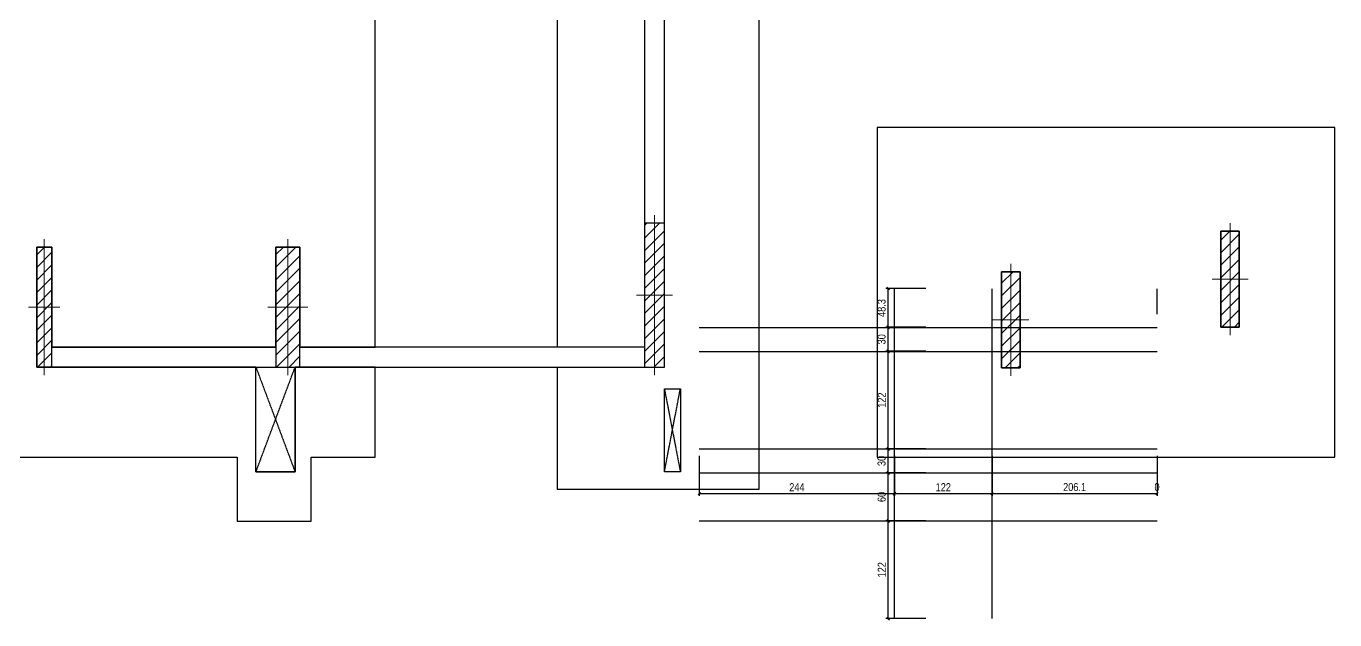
# Model space of a CAD drawing. Extents: x -40810 to 33675, y -2018 to 21213.
# Drawn here: x -19793 to -18157, y 7479 to 8221 of the extents above; entities that cross this region are included whole.
import ezdxf

# ---------------------------------------------------------------- set-up
doc = ezdxf.new("R2010")
doc.units = 0
doc.linetypes.add('TRAZO_HUECO', pattern=[0.75, 0.5, -0.25])
doc.layers.get('0').update_dxf_attribs({"color": 1, "lineweight": 9})
for name, color, linetype in [('1', 5, 'Continuous'), ('237', 5, 'Continuous'), ('241', 7, 'TRAZO_HUECO'), ('3', 2, 'Continuous'), ('COTA', 241, 'Continuous'), ('Nível', 160, 'Continuous')]:
    doc.layers.add(name, color=color, linetype=linetype)
for name, color, linetype, lineweight in [('CONCRETO', 251, 'Continuous', 25), ('PILAR_EIXOS', 1, 'Continuous', 0), ('PILAR_HACH', 4, 'Continuous', 0)]:
    doc.layers.add(name, color=color, linetype=linetype, lineweight=lineweight)
doc.styles.add('COTA TECNICA', font='techl___.ttf', dxfattribs={"height": 10})
doc.dimstyles.new('PAINEL-NOVA', dxfattribs={"dimtxt": 10, "dimasz": 3, "dimexe": 3, "dimexo": 3, "dimgap": 3, "dimtad": 1, "dimdec": 1, "dimzin": 12, "dimdsep": 46, "dimtxsty": 'COTA TECNICA', "dimblk1": 'OBLIQUE', "dimblk2": 'OBLIQUE', "dimsah": 1, "dimcen": 0.9, "dimclrd": 4, "dimclre": 4, "dimclrt": 240, "dimadec": 1, "dimazin": 3, "dimtfac": 1, "dimtdec": 1, "dimtix": 1, "dimtmove": 0, "dimatfit": 3, "dimfxl": 1, "dimtolj": 1, "dimtzin": 12, "dimarcsym": 0})
pattern_1 = [(45, (33903.912, 13435.237), (-7.857724, 7.857724), [])]

# ---------------------------------------------------------------- blocks, each defined once
blk = doc.blocks.new('Eixos do pilar')
at = {"layer": 'PILAR_EIXOS'}
for p, q in [((0, -0.5), (0, 0.5)), ((-0.5, 0), (0.5, 0))]:
    blk.add_line(p, q, dxfattribs=at)
blk = doc.blocks.new('_Oblique')
at = {"color": 0, "linetype": 'ByBlock', "lineweight": -2}
blk.add_line((-0.5, -0.5), (0.5, 0.5), dxfattribs=at)
blk = doc.blocks.new('*D3503')
at = {"layer": 'COTA', "color": 4, "linetype": 'Continuous', "lineweight": -2, "ltscale": 30, "transparency": 16777216}
for p, q in [((-18951.5, 7684), (-18951.5, 7634)), ((-18707.5, 7684), (-18707.5, 7634)), ((-18951.5, 7637), (-18707.5, 7637))]:
    blk.add_line(p, q, dxfattribs=at)
at = {"layer": 'Defpoints', "color": 0, "linetype": 'Continuous', "ltscale": 30, "transparency": 16777216}
for p in [(-18951.5, 7687), (-18707.5, 7687), (-18707.5, 7637)]:
    blk.add_point(p, dxfattribs=at)
at = {"layer": 'COTA', "color": 4, "linetype": 'Continuous', "lineweight": -2, "ltscale": 30, "transparency": 16777216, "xscale": 3, "yscale": 3, "zscale": 3, "rotation": 180}
blk.add_blockref('_Oblique', (-18951.5, 7637), dxfattribs=at)
at = {"layer": 'COTA', "color": 4, "linetype": 'Continuous', "lineweight": -2, "ltscale": 30, "transparency": 16777216, "xscale": 3, "yscale": 3, "zscale": 3}
blk.add_blockref('_Oblique', (-18707.5, 7637), dxfattribs=at)
at = {"layer": 'COTA', "color": 240, "linetype": 'Continuous', "ltscale": 30, "transparency": 16777216, "insert": (-18829.5, 7645), "char_height": 10, "attachment_point": 5, "style": 'COTA TECNICA'}
blk.add_mtext('\\A1;244', dxfattribs=at)
blk = doc.blocks.new('*D3504')
at = {"layer": 'COTA', "color": 4, "linetype": 'Continuous', "lineweight": -2, "ltscale": 30, "transparency": 16777216}
for p, q in [((-18707.5, 7684), (-18707.5, 7634)), ((-18585.5, 7684), (-18585.5, 7634)), ((-18707.5, 7637), (-18585.5, 7637))]:
    blk.add_line(p, q, dxfattribs=at)
at = {"layer": 'Defpoints', "color": 0, "linetype": 'Continuous', "ltscale": 30, "transparency": 16777216}
for p in [(-18707.5, 7687), (-18585.5, 7687), (-18585.5, 7637)]:
    blk.add_point(p, dxfattribs=at)
at = {"layer": 'COTA', "color": 4, "linetype": 'Continuous', "lineweight": -2, "ltscale": 30, "transparency": 16777216, "xscale": 3, "yscale": 3, "zscale": 3, "rotation": 180}
blk.add_blockref('_Oblique', (-18707.5, 7637), dxfattribs=at)
at = {"layer": 'COTA', "color": 4, "linetype": 'Continuous', "lineweight": -2, "ltscale": 30, "transparency": 16777216, "xscale": 3, "yscale": 3, "zscale": 3}
blk.add_blockref('_Oblique', (-18585.5, 7637), dxfattribs=at)
at = {"layer": 'COTA', "color": 240, "linetype": 'Continuous', "ltscale": 30, "transparency": 16777216, "insert": (-18646.5, 7645), "char_height": 10, "attachment_point": 5, "style": 'COTA TECNICA'}
blk.add_mtext('\\A1;122', dxfattribs=at)
blk = doc.blocks.new('*D3505')
at = {"layer": 'COTA', "color": 4, "linetype": 'Continuous', "lineweight": -2, "ltscale": 30, "transparency": 16777216}
for p, q in [((-18585.5, 7684), (-18585.5, 7634)), ((-18379.4, 7684), (-18379.4, 7634)), ((-18585.5, 7637), (-18379.4, 7637))]:
    blk.add_line(p, q, dxfattribs=at)
at = {"layer": 'Defpoints', "color": 0, "linetype": 'Continuous', "ltscale": 30, "transparency": 16777216}
for p in [(-18585.5, 7687), (-18379.4, 7687), (-18379.4, 7637)]:
    blk.add_point(p, dxfattribs=at)
at = {"layer": 'COTA', "color": 4, "linetype": 'Continuous', "lineweight": -2, "ltscale": 30, "transparency": 16777216, "xscale": 3, "yscale": 3, "zscale": 3, "rotation": 180}
blk.add_blockref('_Oblique', (-18585.5, 7637), dxfattribs=at)
at = {"layer": 'COTA', "color": 4, "linetype": 'Continuous', "lineweight": -2, "ltscale": 30, "transparency": 16777216, "xscale": 3, "yscale": 3, "zscale": 3}
blk.add_blockref('_Oblique', (-18379.4, 7637), dxfattribs=at)
at = {"layer": 'COTA', "color": 240, "linetype": 'Continuous', "ltscale": 30, "transparency": 16777216, "insert": (-18482.4, 7645.1), "char_height": 10, "attachment_point": 5, "style": 'COTA TECNICA'}
blk.add_mtext('\\A1;206.1', dxfattribs=at)
blk = doc.blocks.new('*D3506')
at = {"layer": 'COTA', "color": 4, "linetype": 'Continuous', "lineweight": -2, "ltscale": 30, "transparency": 16777216}
blk.add_line((-18379.4, 7684), (-18379.4, 7634), dxfattribs=at)
blk.add_line((-18379.4, 7684), (-18379.4, 7634), dxfattribs=at)
at = {"layer": 'Defpoints', "color": 0, "linetype": 'Continuous', "ltscale": 30, "transparency": 16777216}
for p in [(-18379.4, 7687), (-18379.4, 7687), (-18379.4, 7637)]:
    blk.add_point(p, dxfattribs=at)
at = {"layer": 'COTA', "color": 240, "linetype": 'Continuous', "ltscale": 30, "transparency": 16777216, "insert": (-18379.4, 7645.1), "char_height": 10, "attachment_point": 5, "style": 'COTA TECNICA'}
blk.add_mtext('\\A1;0', dxfattribs=at)
blk = doc.blocks.new('*D3507')
at = {"layer": 'COTA', "color": 4, "linetype": 'Continuous', "lineweight": -2, "ltscale": 30, "transparency": 16777216}
for p, q in [((-18668.4, 7602.8), (-18718.4, 7602.8)), ((-18715.4, 7480.8), (-18715.4, 7602.8)), ((-18668.4, 7480.8), (-18718.4, 7480.8))]:
    blk.add_line(p, q, dxfattribs=at)
at = {"layer": 'Defpoints', "color": 0, "linetype": 'Continuous', "ltscale": 30, "transparency": 16777216}
for p in [(-18715.4, 7602.8), (-18665.4, 7602.8), (-18665.4, 7480.8)]:
    blk.add_point(p, dxfattribs=at)
at = {"layer": 'COTA', "color": 4, "linetype": 'Continuous', "lineweight": -2, "ltscale": 30, "transparency": 16777216, "xscale": 3, "yscale": 3, "zscale": 3}
for p, rotation in [((-18715.4, 7602.8), 90), ((-18715.4, 7480.8), 270)]:
    blk.add_blockref('_Oblique', p, dxfattribs=dict(at, rotation=rotation))
at = {"layer": 'COTA', "color": 240, "linetype": 'Continuous', "ltscale": 30, "transparency": 16777216, "insert": (-18723.4, 7541.8), "char_height": 10, "attachment_point": 5, "rotation": 90, "style": 'COTA TECNICA'}
blk.add_mtext('\\A1;122', dxfattribs=at)
blk = doc.blocks.new('*D3508')
at = {"layer": 'COTA', "color": 4, "linetype": 'Continuous', "lineweight": -2, "ltscale": 30, "transparency": 16777216}
for p, q in [((-18668.4, 7662.8), (-18718.4, 7662.8)), ((-18715.4, 7602.8), (-18715.4, 7662.8)), ((-18668.4, 7602.8), (-18718.4, 7602.8))]:
    blk.add_line(p, q, dxfattribs=at)
at = {"layer": 'Defpoints', "color": 0, "linetype": 'Continuous', "ltscale": 30, "transparency": 16777216}
for p in [(-18715.4, 7662.8), (-18665.4, 7662.8), (-18665.4, 7602.8)]:
    blk.add_point(p, dxfattribs=at)
at = {"layer": 'COTA', "color": 4, "linetype": 'Continuous', "lineweight": -2, "ltscale": 30, "transparency": 16777216, "xscale": 3, "yscale": 3, "zscale": 3}
for p, rotation in [((-18715.4, 7662.8), 90), ((-18715.4, 7602.8), 270)]:
    blk.add_blockref('_Oblique', p, dxfattribs=dict(at, rotation=rotation))
at = {"layer": 'COTA', "color": 240, "linetype": 'Continuous', "ltscale": 30, "transparency": 16777216, "insert": (-18723.5, 7632.8), "char_height": 10, "attachment_point": 5, "rotation": 90, "style": 'COTA TECNICA'}
blk.add_mtext('\\A1;60', dxfattribs=at)
blk = doc.blocks.new('*D3509')
at = {"layer": 'COTA', "color": 4, "linetype": 'Continuous', "lineweight": -2, "ltscale": 30, "transparency": 16777216}
for p, q in [((-18668.4, 7692.8), (-18718.4, 7692.8)), ((-18715.4, 7662.8), (-18715.4, 7692.8)), ((-18668.4, 7662.8), (-18718.4, 7662.8))]:
    blk.add_line(p, q, dxfattribs=at)
at = {"layer": 'Defpoints', "color": 0, "linetype": 'Continuous', "ltscale": 30, "transparency": 16777216}
for p in [(-18715.4, 7692.8), (-18665.4, 7692.8), (-18665.4, 7662.8)]:
    blk.add_point(p, dxfattribs=at)
at = {"layer": 'COTA', "color": 4, "linetype": 'Continuous', "lineweight": -2, "ltscale": 30, "transparency": 16777216, "xscale": 3, "yscale": 3, "zscale": 3}
for p, rotation in [((-18715.4, 7692.8), 90), ((-18715.4, 7662.8), 270)]:
    blk.add_blockref('_Oblique', p, dxfattribs=dict(at, rotation=rotation))
at = {"layer": 'COTA', "color": 240, "linetype": 'Continuous', "ltscale": 30, "transparency": 16777216, "insert": (-18723.6, 7677.8), "char_height": 10, "attachment_point": 5, "rotation": 90, "style": 'COTA TECNICA'}
blk.add_mtext('\\A1;30', dxfattribs=at)
blk = doc.blocks.new('*D3510')
at = {"layer": 'COTA', "color": 4, "linetype": 'Continuous', "lineweight": -2, "ltscale": 30, "transparency": 16777216}
for p, q in [((-18668.4, 7814.8), (-18718.4, 7814.8)), ((-18715.4, 7692.8), (-18715.4, 7814.8)), ((-18668.4, 7692.8), (-18718.4, 7692.8))]:
    blk.add_line(p, q, dxfattribs=at)
at = {"layer": 'Defpoints', "color": 0, "linetype": 'Continuous', "ltscale": 30, "transparency": 16777216}
for p in [(-18715.4, 7814.8), (-18665.4, 7814.8), (-18665.4, 7692.8)]:
    blk.add_point(p, dxfattribs=at)
at = {"layer": 'COTA', "color": 4, "linetype": 'Continuous', "lineweight": -2, "ltscale": 30, "transparency": 16777216, "xscale": 3, "yscale": 3, "zscale": 3}
for p, rotation in [((-18715.4, 7814.8), 90), ((-18715.4, 7692.8), 270)]:
    blk.add_blockref('_Oblique', p, dxfattribs=dict(at, rotation=rotation))
at = {"layer": 'COTA', "color": 240, "linetype": 'Continuous', "ltscale": 30, "transparency": 16777216, "insert": (-18723.4, 7753.8), "char_height": 10, "attachment_point": 5, "rotation": 90, "style": 'COTA TECNICA'}
blk.add_mtext('\\A1;122', dxfattribs=at)
blk = doc.blocks.new('*D3511')
at = {"layer": 'COTA', "color": 4, "linetype": 'Continuous', "lineweight": -2, "ltscale": 30, "transparency": 16777216}
for p, q in [((-18668.4, 7844.8), (-18718.4, 7844.8)), ((-18715.4, 7814.8), (-18715.4, 7844.8)), ((-18668.4, 7814.8), (-18718.4, 7814.8))]:
    blk.add_line(p, q, dxfattribs=at)
at = {"layer": 'Defpoints', "color": 0, "linetype": 'Continuous', "ltscale": 30, "transparency": 16777216}
for p in [(-18715.4, 7844.8), (-18665.4, 7844.8), (-18665.4, 7814.8)]:
    blk.add_point(p, dxfattribs=at)
at = {"layer": 'COTA', "color": 4, "linetype": 'Continuous', "lineweight": -2, "ltscale": 30, "transparency": 16777216, "xscale": 3, "yscale": 3, "zscale": 3}
for p, rotation in [((-18715.4, 7844.8), 90), ((-18715.4, 7814.8), 270)]:
    blk.add_blockref('_Oblique', p, dxfattribs=dict(at, rotation=rotation))
at = {"layer": 'COTA', "color": 240, "linetype": 'Continuous', "ltscale": 30, "transparency": 16777216, "insert": (-18723.6, 7829.8), "char_height": 10, "attachment_point": 5, "rotation": 90, "style": 'COTA TECNICA'}
blk.add_mtext('\\A1;30', dxfattribs=at)
blk = doc.blocks.new('*D3512')
at = {"layer": 'COTA', "color": 4, "linetype": 'Continuous', "lineweight": -2, "ltscale": 30, "transparency": 16777216}
for p, q in [((-18668.4, 7893.1), (-18718.4, 7893.1)), ((-18715.4, 7844.8), (-18715.4, 7893.1)), ((-18668.4, 7844.8), (-18718.4, 7844.8))]:
    blk.add_line(p, q, dxfattribs=at)
at = {"layer": 'Defpoints', "color": 0, "linetype": 'Continuous', "ltscale": 30, "transparency": 16777216}
for p in [(-18715.4, 7893.1), (-18665.4, 7893.1), (-18665.4, 7844.8)]:
    blk.add_point(p, dxfattribs=at)
at = {"layer": 'COTA', "color": 4, "linetype": 'Continuous', "lineweight": -2, "ltscale": 30, "transparency": 16777216, "xscale": 3, "yscale": 3, "zscale": 3}
for p, rotation in [((-18715.4, 7893.1), 90), ((-18715.4, 7844.8), 270)]:
    blk.add_blockref('_Oblique', p, dxfattribs=dict(at, rotation=rotation))
at = {"layer": 'COTA', "color": 240, "linetype": 'Continuous', "ltscale": 30, "transparency": 16777216, "insert": (-18723.6, 7868.9), "char_height": 10, "attachment_point": 5, "rotation": 90, "style": 'COTA TECNICA'}
blk.add_mtext('\\A1;48.3', dxfattribs=at)

msp = doc.modelspace()

# ---------------------------------------------------------------- hatches: boundary and pattern name
at = {"linetype": 'ByBlock'}
h = msp.add_hatch(dxfattribs=at)
h.set_pattern_fill('ANSI31', color=4, scale=3.5)
h.set_pattern_definition(pattern_1)
h.paths.add_polyline_path([(-19020.075, 7795.05), (-18995.075, 7795.05), (-18995.075, 7975.05), (-19020.075, 7975.05)])
h = msp.add_hatch(dxfattribs=at)
h.set_pattern_fill('ANSI31', color=4, scale=3.5)
h.set_pattern_definition(pattern_1)
h.paths.add_polyline_path([(-18299.575, 7845.05), (-18276.575, 7845.05), (-18276.575, 7965.05), (-18299.575, 7965.05)])
h = msp.add_hatch(dxfattribs=at)
h.set_pattern_fill('ANSI31', color=4, scale=3.5)
h.set_pattern_definition(pattern_1)
h.paths.add_polyline_path([(-19779.575, 7795.05), (-19760.575, 7795.05), (-19760.575, 7945.05), (-19779.575, 7945.05)])
h = msp.add_hatch(dxfattribs=at)
h.set_pattern_fill('ANSI31', color=4, scale=3.5)
h.set_pattern_definition(pattern_1)
h.paths.add_polyline_path([(-19480.575, 7795.05), (-19450.575, 7795.05), (-19450.575, 7945.05), (-19480.575, 7945.05)])
h = msp.add_hatch(dxfattribs=at)
h.set_pattern_fill('ANSI31', color=4, scale=3.5)
h.set_pattern_definition(pattern_1)
h.paths.add_polyline_path([(-18573.575, 7794.05), (-18550.575, 7794.05), (-18550.575, 7914.05), (-18573.575, 7914.05)])

# ---------------------------------------------------------------- linework, layer by layer
at = {"linetype": 'Continuous', "ltscale": 30}
msp.add_lwpolyline([(-20328.325, 7682.35), (-19528.825, 7682.35), (-19528.825, 7602.4), (-19436.375, 7602.4), (-19436.375, 7682.35), (-19356.425, 7682.35), (-19356.425, 7795.068), (-19450.575, 7795.068), (-19450.575, 7795.05), (-19456.575, 7795.05), (-19456.575, 7664.05), (-19505.575, 7664.05), (-19505.575, 7795.068), (-19760.575, 7795.068), (-19760.575, 7795.05), (-19779.575, 7795.05), (-19779.575, 7945.05), (-19760.575, 7945.05), (-19760.575, 7820.068), (-19480.575, 7820.068), (-19480.575, 7945.05), (-19450.575, 7945.05), (-19450.575, 7820.068), (-19356.425, 7820.068), (-19356.425, 8740.05)], dxfattribs=at)
at = {"layer": '1'}
for points in [[(-19356.425, 7820.068), (-19356.425, 8740.05)], [(-19129.075, 8740.05), (-19129.075, 7820.068)], [(-18876.725, 7642.35), (-18876.725, 8290.05)], [(-19020.075, 8255.05), (-19020.075, 7975.05)], [(-18995.075, 7975.05), (-18995.075, 8255.05)], [(-18729.325, 7682.35), (-18157.175, 7682.35), (-18157.175, 8094.6), (-18729.325, 8094.6), (-18729.325, 7682.35)], [(-19480.575, 7820.068), (-19760.575, 7820.068)], [(-19020.075, 7820.068), (-19450.575, 7820.068)], [(-20328.325, 7682.35), (-19528.825, 7682.35), (-19528.825, 7602.4), (-19436.375, 7602.4), (-19436.375, 7682.35), (-19356.425, 7682.35), (-19356.425, 7795.068)], [(-19760.575, 7795.068), (-19480.575, 7795.068)], [(-19450.575, 7795.068), (-19020.075, 7795.068)], [(-19129.075, 7795.068), (-19129.075, 7642.35), (-18876.725, 7642.35)]]:
    msp.add_lwpolyline(points, dxfattribs=at)
at = {"layer": '237'}
for p, q in [((-19505.575, 7664.05), (-19505.575, 7795.05)), ((-19456.575, 7664.05), (-19456.575, 7795.05)), ((-18995.075, 7664.05), (-18995.075, 7768.05)), ((-18995.075, 7768.05), (-18975.075, 7768.05)), ((-18975.075, 7768.05), (-18975.075, 7664.05)), ((-19505.575, 7664.05), (-19456.575, 7664.05)), ((-18975.075, 7664.05), (-18995.075, 7664.05))]:
    msp.add_line(p, q, dxfattribs=at)
at = {"layer": '241'}
for p, q in [((-19505.575, 7664.05), (-19456.582, 7795.05)), ((-19505.568, 7795.05), (-19456.575, 7664.05)), ((-18995.075, 7664.05), (-18975.075, 7768.05)), ((-18995.075, 7768.05), (-18975.075, 7664.05))]:
    msp.add_line(p, q, dxfattribs=at)
at = {"layer": '3'}
for points in [[(-19020.075, 7795.05), (-18995.075, 7795.05), (-18995.075, 7975.05), (-19020.075, 7975.05), (-19020.075, 7795.05)], [(-18299.575, 7845.05), (-18276.575, 7845.05), (-18276.575, 7965.05), (-18299.575, 7965.05), (-18299.575, 7845.05)], [(-19779.575, 7795.05), (-19760.575, 7795.05), (-19760.575, 7945.05), (-19779.575, 7945.05), (-19779.575, 7795.05)], [(-19480.575, 7795.05), (-19450.575, 7795.05), (-19450.575, 7945.05), (-19480.575, 7945.05), (-19480.575, 7795.05)], [(-18573.575, 7794.05), (-18550.575, 7794.05), (-18550.575, 7914.05), (-18573.575, 7914.05), (-18573.575, 7794.05)]]:
    msp.add_lwpolyline(points, dxfattribs=at)
at = {"layer": 'CONCRETO', "linetype": 'Continuous', "ltscale": 30}
for points in [[(-18707.471, 7480.755), (-18707.471, 7893.055)], [(-18585.471, 7480.755), (-18585.471, 7893.055)], [(-18379.371, 7861.355), (-18379.371, 7893.055)], [(-18951.471, 7844.755), (-18379.371, 7844.755)], [(-18951.471, 7814.755), (-18379.371, 7814.755)], [(-18951.471, 7692.755), (-18379.371, 7692.755)], [(-18951.471, 7662.755), (-18379.371, 7662.755)], [(-18951.471, 7602.755), (-18379.371, 7602.755)]]:
    msp.add_lwpolyline(points, dxfattribs=at)
at = {"layer": 'COTA', "linetype": 'Continuous', "ltscale": 30}
msp.add_lwpolyline([(-20328.325, 7682.35), (-19528.825, 7682.35), (-19528.825, 7602.4), (-19436.375, 7602.4), (-19436.375, 7682.35), (-19356.425, 7682.35), (-19356.425, 7795.068), (-19450.575, 7795.068), (-19450.575, 7795.05), (-19456.575, 7795.05), (-19456.575, 7664.05), (-19505.575, 7664.05), (-19505.575, 7795.068), (-19760.575, 7795.068), (-19760.575, 7795.05), (-19779.575, 7795.05), (-19779.575, 7945.05), (-19760.575, 7945.05), (-19760.575, 7820.068), (-19480.575, 7820.068), (-19480.575, 7945.05), (-19450.575, 7945.05), (-19450.575, 7820.068), (-19356.425, 7820.068), (-19356.425, 8740.05)], dxfattribs=at)
for points in [[(-18157.175, 8094.6), (-18729.325, 8094.6), (-18729.325, 7682.35), (-18157.175, 7682.35)], [(-18299.575, 7965.05), (-18276.575, 7965.05), (-18276.575, 7845.05), (-18299.575, 7845.05)], [(-18573.575, 7914.05), (-18550.575, 7914.05), (-18550.575, 7794.05), (-18573.575, 7794.05)]]:
    msp.add_lwpolyline(points, close=True, dxfattribs=at)
at = {"layer": 'Nível', "linetype": 'Continuous', "ltscale": 30}
msp.add_lwpolyline([(-20328.325, 7682.35), (-19528.825, 7682.35), (-19528.825, 7602.4), (-19436.375, 7602.4), (-19436.375, 7682.35), (-19356.425, 7682.35), (-19356.425, 7795.068), (-19450.575, 7795.068), (-19450.575, 7795.05), (-19456.575, 7795.05), (-19456.575, 7664.05), (-19505.575, 7664.05), (-19505.575, 7795.068), (-19760.575, 7795.068), (-19760.575, 7795.05), (-19779.575, 7795.05), (-19779.575, 7945.05), (-19760.575, 7945.05), (-19760.575, 7820.068), (-19480.575, 7820.068), (-19480.575, 7945.05), (-19450.575, 7945.05), (-19450.575, 7820.068), (-19356.425, 7820.068), (-19356.425, 8740.05)], dxfattribs=at)
at = {"layer": 'PILAR_HACH', "color": 2}
msp.add_lwpolyline([(-20328.325, 7682.35), (-19528.825, 7682.35), (-19528.825, 7602.4), (-19436.375, 7602.4), (-19436.375, 7682.35), (-19356.425, 7682.35), (-19356.425, 7795.068), (-19450.575, 7795.068), (-19450.575, 7795.05), (-19456.575, 7795.05), (-19456.575, 7664.05), (-19505.575, 7664.05), (-19505.575, 7795.068), (-19760.575, 7795.068), (-19760.575, 7795.05), (-19779.575, 7795.05), (-19779.575, 7945.05), (-19760.575, 7945.05), (-19760.575, 7820.068), (-19480.575, 7820.068), (-19480.575, 7945.05), (-19450.575, 7945.05), (-19450.575, 7820.068), (-19356.425, 7820.068), (-19356.425, 8740.05)], dxfattribs=at)
msp.add_lwpolyline([(-20328.325, 7682.35), (-19528.825, 7682.35), (-19528.825, 7602.4), (-19436.375, 7602.4), (-19436.375, 7682.35), (-19356.425, 7682.35), (-19356.425, 7795.068), (-19450.575, 7795.068), (-19450.575, 7795.05), (-19456.575, 7795.05), (-19456.575, 7664.05), (-19505.575, 7664.05), (-19505.575, 7795.068), (-19760.575, 7795.068), (-19760.575, 7795.05), (-19779.575, 7795.05), (-19779.575, 7945.05), (-19760.575, 7945.05), (-19760.575, 7820.068), (-19480.575, 7820.068), (-19480.575, 7945.05), (-19450.575, 7945.05), (-19450.575, 7820.068), (-19356.425, 7820.068), (-19356.425, 8740.05)], dxfattribs=at)

# ---------------------------------------------------------------- block references
at = {"layer": 'PILAR_EIXOS', "zscale": 100}
for p, xscale, yscale in [((-19007.575, 7885.05), 45.00000000000001, 200), ((-18288.075, 7905.05), 45, 140), ((-19770.075, 7870.05), 39, 170), ((-19465.575, 7870.05), 50, 170), ((-18562.075, 7854.05), 45, 140)]:
    msp.add_blockref('Eixos do pilar', p, dxfattribs=dict(at, xscale=xscale, yscale=yscale))

# ---------------------------------------------------------------- dimensions: what is measured, and where the dimension line sits
at = {"layer": 'COTA', "linetype": 'Continuous', "ltscale": 30}
for base, p1, p2, picture, middle in [((-18715.371, 7893.055), (-18665.371, 7844.755), (-18665.371, 7893.055), '*D3512', (-18723.612, 7868.905)), ((-18715.371, 7844.755), (-18665.371, 7814.755), (-18665.371, 7844.755), '*D3511', (-18723.59, 7829.755)), ((-18715.371, 7814.755), (-18665.371, 7692.755), (-18665.371, 7814.755), '*D3510', (-18723.429, 7753.755)), ((-18715.371, 7692.755), (-18665.371, 7662.755), (-18665.371, 7692.755), '*D3509', (-18723.59, 7677.755)), ((-18715.371, 7662.755), (-18665.371, 7602.755), (-18665.371, 7662.755), '*D3508', (-18723.473, 7632.755)), ((-18715.371, 7602.755), (-18665.371, 7480.755), (-18665.371, 7602.755), '*D3507', (-18723.429, 7541.755))]:
    dim = msp.add_linear_dim(base=base, p1=p1, p2=p2, angle=90, dimstyle='PAINEL-NOVA', dxfattribs=at)
    dim.commit()
    dim.dimension.update_dxf_attribs({"geometry": picture, "text_midpoint": middle})
for base, p1, p2, picture, middle in [((-18707.471, 7636.955), (-18951.471, 7686.955), (-18707.471, 7686.955), '*D3503', (-18829.471, 7645.028)), ((-18585.471, 7636.955), (-18707.471, 7686.955), (-18585.471, 7686.955), '*D3504', (-18646.471, 7645.013)), ((-18379.371, 7636.955), (-18585.471, 7686.955), (-18379.371, 7686.955), '*D3505', (-18482.421, 7645.057)), ((-18379.370924766, 7636.954708218), (-18379.370924766, 7686.954708218), (-18379.370924766, 7686.954708218), '*D3506', (-18379.370924766, 7645.0570474))]:
    dim = msp.add_linear_dim(base=base, p1=p1, p2=p2, dimstyle='PAINEL-NOVA', dxfattribs=at)
    dim.commit()
    dim.dimension.update_dxf_attribs({"geometry": picture, "text_midpoint": middle})

doc.saveas('drawing.dxf')
